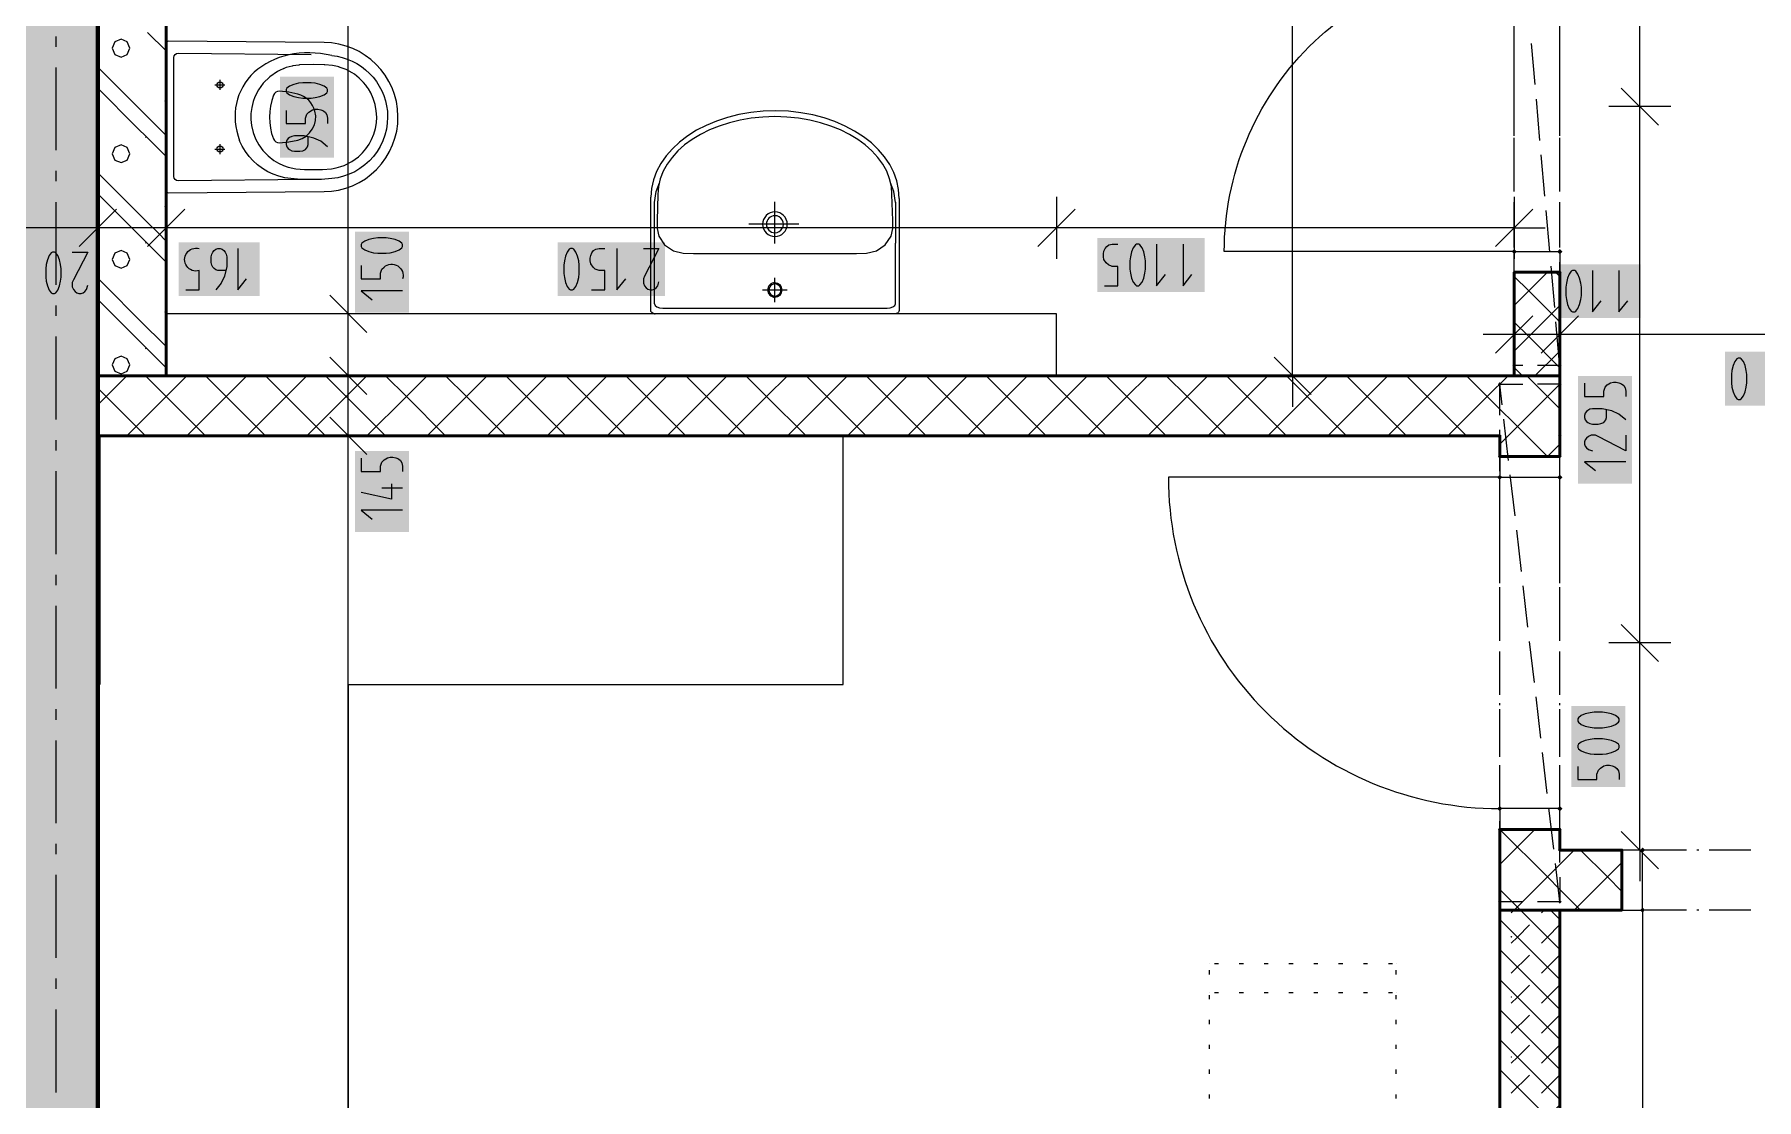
# Model space of a CAD drawing. Header units: millimetres. Extents: x 0 to 594, y 0 to 420.
# Drawn here: x 350.32 to 392.94, y 176.43 to 202.79 of the extents above; entities that cross this region are included whole.
import ezdxf

# ---------------------------------------------------------------- set-up
doc = ezdxf.new("R2010")
doc.units = ezdxf.units.MM
doc.header["$LTSCALE"] = 8
for name, color, linetype in [('PDF_Dvere', 7, 'Continuous'), ('PDF_Instalacni prizdivka do 1m', 7, 'Continuous'), ('PDF_Instalacni prizdivky', 7, 'Continuous'), ('PDF_Koty delkove', 7, 'Continuous'), ('PDF_Kuchyne', 7, 'Continuous'), ('PDF_Nabytek', 7, 'Continuous'), ('PDF_Osy hlavni', 7, 'Continuous'), ('PDF_Preklady', 7, 'Continuous'), ('PDF_Pricky zdene', 7, 'Continuous'), ('PDF_Sanita', 7, 'Continuous'), ('PDF_Steny obvodove nosne', 7, 'Continuous')]:
    doc.layers.add(name, color=color, linetype=linetype)

msp = doc.modelspace()

# ---------------------------------------------------------------- linework, layer by layer
at = {"layer": 'PDF_Dvere', "lineweight": 25}
for points in [[(386.942, 197.415), (379.767, 197.415, -0.414214), (386.942, 204.59), (386.942, 203.973)], [(386.583, 191.263), (386.583, 191.829), (378.383, 191.829, 0.414214), (386.583, 183.629), (386.583, 184.344)], [(390.12, 181.118), (390.12, 172.918, 0.414214), (398.319, 181.118), (398.125, 181.118)]]:
    msp.add_lwpolyline(points, format="xyb", dxfattribs=at)
for points in [[(386.942, 202.384), (386.942, 203.409)], [(388.07, 202.384), (388.07, 203.409)], [(386.942, 202.076), (386.942, 202.128)], [(388.07, 202.076), (388.07, 202.128)], [(386.942, 200.795), (386.942, 201.82)], [(388.07, 200.795), (388.07, 201.82)], [(386.942, 200.488), (386.942, 200.539)], [(388.07, 200.488), (388.07, 200.539)], [(386.942, 199.206), (386.942, 200.231)], [(388.07, 199.206), (388.07, 200.231)], [(386.942, 198.899), (386.942, 198.95)], [(386.942, 197.618), (386.942, 198.643)], [(388.07, 198.899), (388.07, 198.95)], [(388.07, 197.618), (388.07, 198.643)], [(388.07, 191.263), (388.07, 191.829)], [(386.583, 190.955), (386.583, 191.006)], [(388.07, 190.955), (388.07, 191.006)], [(386.583, 189.674), (386.583, 190.699)], [(388.07, 189.674), (388.07, 190.699)], [(386.583, 189.366), (386.583, 189.418)], [(388.07, 189.366), (388.07, 189.418)], [(386.583, 188.085), (386.583, 189.11)], [(388.07, 188.085), (388.07, 189.11)], [(386.583, 187.778), (386.583, 187.829)], [(388.07, 187.778), (388.07, 187.829)], [(386.583, 186.497), (386.583, 187.522)], [(388.07, 186.497), (388.07, 187.522)], [(386.583, 186.189), (386.583, 186.24)], [(386.583, 184.908), (386.583, 185.933)], [(388.07, 186.189), (388.07, 186.24)], [(388.07, 184.908), (388.07, 185.933)], [(386.583, 184.6), (386.583, 184.652)], [(388.07, 184.6), (388.07, 184.652)], [(388.07, 183.629), (388.07, 184.344)], [(391.207, 182.604), (390.182, 182.604)], [(391.514, 182.604), (391.463, 182.604)], [(392.795, 182.604), (391.77, 182.604)], [(391.207, 181.118), (390.182, 181.118)], [(391.514, 181.118), (391.463, 181.118)], [(392.795, 181.118), (391.77, 181.118)]]:
    msp.add_lwpolyline(points, dxfattribs=at)
for points in [[(388.07, 197.415), (388.07, 196.903), (386.942, 196.903), (386.942, 197.415)], [(388.07, 191.829), (388.07, 192.341), (386.583, 192.341), (386.583, 191.829)], [(388.07, 183.116), (388.07, 183.629), (386.583, 183.629), (386.583, 183.116)], [(390.12, 182.604), (389.607, 182.604), (389.607, 181.118), (390.12, 181.118)]]:
    msp.add_lwpolyline(points, close=True, dxfattribs=at)
at = {"layer": 'PDF_Dvere', "lineweight": 25, "transparency": 33554559}
for points in [[(386.942, 197.351), (386.878, 197.415), (387.006, 197.415), (386.942, 197.479)], [(388.07, 197.351), (388.005, 197.415), (388.134, 197.415), (388.07, 197.479)], [(386.583, 191.765), (386.519, 191.829), (386.647, 191.829), (386.583, 191.893)], [(388.07, 191.765), (388.005, 191.829), (388.134, 191.829), (388.07, 191.893)], [(386.583, 183.565), (386.519, 183.629), (386.647, 183.629), (386.583, 183.693)], [(388.07, 183.565), (388.005, 183.629), (388.134, 183.629), (388.07, 183.693)], [(390.184, 182.604), (390.12, 182.54), (390.12, 182.668), (390.055, 182.604)], [(390.184, 181.118), (390.12, 181.054), (390.12, 181.182), (390.055, 181.118)]]:
    msp.add_solid(points, dxfattribs=at)
at = {"layer": 'PDF_Instalacni prizdivka do 1m', "lineweight": 25}
msp.add_lwpolyline([(353.579, 194.34), (375.616, 194.34), (375.616, 195.878), (353.579, 195.878)], close=True, dxfattribs=at)
at = {"layer": 'PDF_Instalacni prizdivky', "lineweight": 50}
msp.add_lwpolyline([(351.888, 205.615), (351.888, 194.34), (353.579, 194.34), (353.579, 205.615)], close=True, dxfattribs=at)
at = {"layer": 'PDF_Instalacni prizdivky', "lineweight": 9}
for points in [[(352.464, 202.67), (352.309, 202.606), (352.244, 202.45), (352.309, 202.295), (352.464, 202.231), (352.619, 202.295), (352.683, 202.45), (352.619, 202.606)], [(352.464, 200.056), (352.309, 199.992), (352.244, 199.837), (352.309, 199.681), (352.464, 199.617), (352.619, 199.681), (352.683, 199.837), (352.619, 199.992)], [(352.464, 197.442), (352.309, 197.378), (352.244, 197.223), (352.309, 197.068), (352.464, 197.003), (352.619, 197.068), (352.683, 197.223), (352.619, 197.378)], [(352.464, 194.829), (352.309, 194.764), (352.244, 194.609), (352.309, 194.454), (352.464, 194.39), (352.619, 194.454), (352.683, 194.609), (352.619, 194.764)]]:
    msp.add_lwpolyline(points, close=True, dxfattribs=at)
for points in [[(353.579, 202.381), (353.117, 202.842)], [(353.579, 200.29), (353.379, 200.49), (353.117, 200.751), (351.888, 201.981)], [(352.856, 200.49), (351.888, 201.459)], [(353.579, 201.21), (353.551, 201.143), (353.579, 201.077)], [(353.117, 200.229), (352.856, 200.49)], [(353.579, 199.767), (353.117, 200.229)], [(353.579, 197.676), (353.379, 197.876), (353.117, 198.138), (351.888, 199.368)], [(352.856, 197.876), (351.888, 198.845)], [(353.579, 198.596), (353.551, 198.53), (353.579, 198.463)], [(353.117, 197.615), (352.856, 197.876)], [(353.579, 197.154), (353.117, 197.615)], [(353.579, 195.063), (353.379, 195.263), (353.117, 195.524), (351.888, 196.754)], [(352.856, 195.263), (351.888, 196.231)], [(353.579, 195.982), (353.551, 195.916), (353.579, 195.85)], [(353.117, 195.001), (352.856, 195.263)], [(353.579, 194.54), (353.117, 195.001)]]:
    msp.add_lwpolyline(points, dxfattribs=at)
at = {"layer": 'PDF_Instalacni prizdivky', "lineweight": 9, "transparency": 33554559}
for points in [[(353.078, 200.224), (353.055, 200.247), (353.101, 200.247), (353.078, 200.27)], [(353.078, 197.61), (353.055, 197.633), (353.101, 197.633), (353.078, 197.656)], [(353.078, 194.996), (353.055, 195.02), (353.101, 195.02), (353.078, 195.043)]]:
    msp.add_solid(points, dxfattribs=at)
at = {"layer": 'PDF_Koty delkove', "lineweight": 18}
for points in [[(358.088, 144.14), (358.088, 147.014), (358.088, 192.854), (358.088, 194.34), (358.088, 195.878), (358.088, 205.615), (358.088, 207.204), (358.088, 215.711), (358.088, 218.325)], [(381.458, 194.34), (381.458, 204.978), (381.458, 214.532), (381.458, 215.557), (381.458, 218.325)], [(390.05, 182.604), (390.05, 187.729), (390.05, 201.003), (390.05, 212.995)], [(390.511, 200.541), (389.589, 201.464)], [(356.551, 200.911), (356.551, 200.583), (357.029, 200.583), (357.029, 200.72), (357.063, 200.815), (357.115, 200.87), (357.2, 200.924), (357.267, 200.938), (357.336, 200.938), (357.405, 200.924), (357.472, 200.897), (357.524, 200.856), (357.558, 200.802), (357.576, 200.72), (357.576, 200.583)], [(390.819, 201.003), (390.05, 201.003), (389.281, 201.003)], [(357.576, 200.008), (357.405, 200.145), (357.234, 200.227), (356.995, 200.281), (356.755, 200.281), (356.687, 200.267), (356.636, 200.24), (356.602, 200.213), (356.567, 200.172), (356.551, 200.117), (356.551, 200.063), (356.567, 200.008), (356.602, 199.967), (356.636, 199.939), (356.687, 199.912), (356.755, 199.898), (356.892, 199.898), (356.96, 199.912)], [(356.96, 199.912), (357.029, 199.939), (357.08, 200.008), (357.097, 200.063), (357.097, 200.254)], [(351.888, 198.773), (351.888, 198.004), (351.888, 197.235)], [(353.579, 198.773), (353.579, 198.004), (353.579, 197.235)], [(375.616, 198.773), (375.616, 198.004), (375.616, 197.235)], [(386.942, 198.773), (386.942, 198.004), (386.942, 197.235)], [(352.349, 198.465), (351.426, 197.543)], [(354.04, 198.465), (353.118, 197.543)], [(376.077, 198.465), (375.155, 197.543)], [(387.403, 198.465), (386.481, 197.543)], [(386.942, 198.004), (378.844, 198.004), (375.616, 198.004), (373.26, 198.004), (353.579, 198.004), (351.888, 198.004), (349.786, 198.004), (348.249, 198.004), (326.109, 198.004), (314.783, 198.004), (313.655, 198.004)], [(386.942, 198.004), (387.711, 198.004)], [(351.257, 197.402), (351.64, 197.402), (351.284, 196.718), (351.257, 196.65), (351.257, 196.547), (351.284, 196.48), (351.325, 196.428), (351.366, 196.393), (351.421, 196.377), (351.475, 196.377), (351.53, 196.393), (351.571, 196.428), (351.612, 196.48), (351.64, 196.581)], [(355.052, 196.944), (354.861, 196.944), (354.806, 196.961), (354.765, 196.995), (354.738, 197.03), (354.711, 197.08), (354.697, 197.149), (354.697, 197.285), (354.711, 197.354), (354.738, 197.405), (354.765, 197.439), (354.806, 197.474), (354.861, 197.491), (354.915, 197.491), (354.97, 197.474), (355.011, 197.439), (355.038, 197.405), (355.066, 197.354), (355.08, 197.285), (355.08, 197.047), (355.025, 196.808), (354.943, 196.637), (354.806, 196.466)], [(355.354, 197.491), (355.354, 196.466), (355.572, 196.739)], [(364.104, 196.466), (364.433, 196.466), (364.433, 196.944), (364.295, 196.944), (364.2, 196.979), (364.145, 197.03), (364.091, 197.115), (364.077, 197.183), (364.077, 197.252), (364.091, 197.32), (364.118, 197.388), (364.159, 197.439), (364.213, 197.474), (364.295, 197.491), (364.433, 197.491)], [(364.734, 197.491), (364.734, 196.466), (364.952, 196.739)], [(365.391, 197.491), (365.775, 197.491), (365.418, 196.808), (365.391, 196.739), (365.391, 196.637), (365.418, 196.569), (365.459, 196.518), (365.5, 196.483), (365.555, 196.466), (365.609, 196.466), (365.664, 196.483), (365.706, 196.518), (365.747, 196.569), (365.775, 196.67)], [(376.802, 196.572), (377.131, 196.572), (377.131, 197.05), (376.993, 197.05), (376.898, 197.085), (376.843, 197.136), (376.789, 197.221), (376.775, 197.289), (376.775, 197.358), (376.789, 197.426), (376.816, 197.494), (376.857, 197.545), (376.911, 197.58), (376.993, 197.597), (377.131, 197.597)], [(377.678, 197.58), (377.651, 197.597), (377.596, 197.597), (377.568, 197.58), (377.514, 197.511), (377.473, 197.409), (377.446, 197.289), (377.432, 197.186)], [(377.432, 197.186), (377.432, 196.981), (377.446, 196.88), (377.473, 196.76), (377.514, 196.658), (377.568, 196.589), (377.596, 196.572), (377.651, 196.572), (377.678, 196.589), (377.733, 196.658), (377.774, 196.76), (377.802, 196.88), (377.816, 196.981), (377.816, 197.186), (377.802, 197.289), (377.774, 197.409), (377.733, 197.511), (377.678, 197.58)], [(378.089, 197.597), (378.089, 196.572), (378.308, 196.845)], [(378.746, 197.597), (378.746, 196.572), (378.965, 196.845)], [(388.876, 196.947), (388.876, 195.922), (389.095, 196.194)], [(389.533, 196.947), (389.533, 195.922), (389.752, 196.194)], [(358.55, 195.416), (357.627, 196.339)], [(359.433, 196.443), (358.408, 196.443), (358.68, 196.224)], [(386.942, 196.129), (386.942, 195.36), (386.942, 194.592)], [(388.07, 196.129), (388.07, 195.36), (388.07, 194.592)], [(358.857, 195.878), (358.088, 195.878), (357.32, 195.878)], [(387.403, 195.822), (386.481, 194.899)], [(388.531, 195.822), (387.608, 194.899)], [(386.942, 195.36), (386.173, 195.36)], [(414.361, 195.36), (409.809, 195.36), (405.53, 195.36), (403.957, 195.36), (402.829, 195.36), (388.07, 195.36), (386.942, 195.36)], [(358.55, 193.879), (357.627, 194.801)], [(381.92, 193.879), (380.997, 194.801)], [(392.452, 193.773), (392.48, 193.757), (392.534, 193.757), (392.562, 193.773), (392.616, 193.842), (392.657, 193.944), (392.685, 194.064), (392.699, 194.166), (392.699, 194.371), (392.685, 194.473), (392.657, 194.593), (392.616, 194.696), (392.562, 194.764), (392.534, 194.782), (392.48, 194.782), (392.452, 194.764), (392.398, 194.696), (392.357, 194.593), (392.33, 194.473), (392.316, 194.371)], [(392.316, 194.371), (392.316, 194.166), (392.33, 194.064), (392.357, 193.944), (392.398, 193.842), (392.452, 193.773)], [(358.857, 194.34), (358.088, 194.34), (357.32, 194.34)], [(382.227, 194.34), (381.458, 194.34), (380.69, 194.34)], [(381.458, 194.34), (381.458, 193.571)], [(388.678, 194.157), (388.678, 193.828), (389.156, 193.828), (389.156, 193.965), (389.191, 194.061), (389.242, 194.116), (389.327, 194.17), (389.395, 194.184), (389.463, 194.184), (389.532, 194.17), (389.6, 194.143), (389.651, 194.102), (389.686, 194.047), (389.703, 193.965), (389.703, 193.828)], [(389.703, 193.253), (389.532, 193.39), (389.361, 193.472), (389.122, 193.527), (388.882, 193.527), (388.814, 193.513), (388.763, 193.486), (388.729, 193.458), (388.694, 193.417), (388.678, 193.362)], [(388.678, 193.362), (388.678, 193.308), (388.694, 193.253), (388.729, 193.212), (388.763, 193.185), (388.814, 193.157), (388.882, 193.143), (389.019, 193.143), (389.087, 193.157), (389.156, 193.185), (389.207, 193.253), (389.224, 193.308), (389.224, 193.5)], [(358.55, 192.393), (357.627, 193.315)], [(358.857, 192.854), (358.088, 192.854), (357.32, 192.854)], [(389.703, 192.87), (389.703, 192.486), (389.019, 192.843), (388.951, 192.87), (388.848, 192.87), (388.781, 192.843), (388.729, 192.801), (388.694, 192.76), (388.678, 192.705), (388.678, 192.651), (388.694, 192.596), (388.729, 192.555), (388.781, 192.514), (388.882, 192.486)], [(358.408, 192.299), (358.408, 191.971), (358.885, 191.971), (358.885, 192.108), (358.92, 192.203), (358.972, 192.258), (359.057, 192.313), (359.124, 192.327), (359.193, 192.327), (359.262, 192.313), (359.329, 192.286), (359.381, 192.244), (359.415, 192.19), (359.433, 192.108), (359.433, 191.971)], [(389.703, 192.213), (388.678, 192.213), (388.951, 191.994)], [(359.159, 191.67), (359.159, 191.286), (358.408, 191.451)], [(359.433, 191.56), (358.92, 191.56)], [(359.433, 191.012), (358.408, 191.012), (358.68, 190.794)], [(390.511, 187.268), (389.589, 188.19)], [(390.819, 187.729), (390.05, 187.729), (389.281, 187.729)], [(389.126, 185.358), (388.921, 185.358), (388.82, 185.344), (388.7, 185.317), (388.597, 185.276), (388.529, 185.222), (388.512, 185.194), (388.512, 185.14), (388.529, 185.112), (388.597, 185.058), (388.7, 185.017), (388.82, 184.989), (388.921, 184.975), (389.126, 184.975), (389.229, 184.989), (389.349, 185.017), (389.451, 185.058), (389.52, 185.112), (389.537, 185.14), (389.537, 185.194), (389.52, 185.222), (389.451, 185.276), (389.349, 185.317)], [(389.349, 185.317), (389.229, 185.344), (389.126, 185.358)], [(388.512, 184.674), (388.512, 184.346), (388.99, 184.346), (388.99, 184.483), (389.025, 184.578), (389.076, 184.633), (389.161, 184.687), (389.229, 184.701), (389.297, 184.701), (389.366, 184.687), (389.434, 184.66), (389.485, 184.619), (389.52, 184.565), (389.537, 184.483), (389.537, 184.346)], [(390.511, 182.143), (389.589, 183.065)], [(390.819, 182.604), (390.05, 182.604), (389.281, 182.604)], [(390.05, 182.604), (390.05, 181.835)]]:
    msp.add_lwpolyline(points, dxfattribs=at)
for points in [[(357.165, 201.595), (356.96, 201.595), (356.858, 201.581), (356.738, 201.554), (356.636, 201.513), (356.567, 201.459), (356.551, 201.431), (356.551, 201.377), (356.567, 201.349), (356.636, 201.295), (356.738, 201.254), (356.858, 201.226), (356.96, 201.212), (357.165, 201.212), (357.267, 201.226), (357.387, 201.254), (357.49, 201.295), (357.558, 201.349), (357.576, 201.377), (357.576, 201.431), (357.558, 201.459), (357.49, 201.513), (357.387, 201.554), (357.267, 201.581)], [(359.022, 197.757), (358.817, 197.757), (358.715, 197.743), (358.595, 197.716), (358.493, 197.675), (358.424, 197.621), (358.408, 197.593), (358.408, 197.539), (358.424, 197.511), (358.493, 197.456), (358.595, 197.415), (358.715, 197.387), (358.817, 197.373), (359.022, 197.373), (359.124, 197.387), (359.244, 197.415), (359.347, 197.456), (359.415, 197.511), (359.433, 197.539), (359.433, 197.593), (359.415, 197.621), (359.347, 197.675), (359.244, 197.716), (359.124, 197.743)], [(350.6, 196.991), (350.6, 196.786), (350.614, 196.685), (350.641, 196.565), (350.682, 196.462), (350.736, 196.393), (350.764, 196.377), (350.818, 196.377), (350.846, 196.393), (350.9, 196.462), (350.941, 196.565), (350.969, 196.685), (350.983, 196.786), (350.983, 196.991), (350.969, 197.094), (350.941, 197.213), (350.9, 197.316), (350.846, 197.385), (350.818, 197.402), (350.764, 197.402), (350.736, 197.385), (350.682, 197.316), (350.641, 197.213), (350.614, 197.094)], [(363.42, 197.08), (363.42, 196.875), (363.434, 196.774), (363.461, 196.654), (363.502, 196.551), (363.556, 196.483), (363.584, 196.466), (363.638, 196.466), (363.666, 196.483), (363.72, 196.551), (363.762, 196.654), (363.789, 196.774), (363.803, 196.875), (363.803, 197.08), (363.789, 197.183), (363.762, 197.303), (363.72, 197.405), (363.666, 197.474), (363.638, 197.491), (363.584, 197.491), (363.556, 197.474), (363.502, 197.405), (363.461, 197.303), (363.434, 197.183)], [(388.219, 196.536), (388.219, 196.331), (388.233, 196.229), (388.26, 196.109), (388.301, 196.007), (388.355, 195.938), (388.383, 195.922), (388.438, 195.922), (388.466, 195.938), (388.52, 196.007), (388.561, 196.109), (388.589, 196.229), (388.603, 196.331), (388.603, 196.536), (388.589, 196.638), (388.561, 196.758), (388.52, 196.861), (388.466, 196.929), (388.438, 196.947), (388.383, 196.947), (388.355, 196.929), (388.301, 196.861), (388.26, 196.758), (388.233, 196.638)], [(389.126, 186.015), (388.921, 186.015), (388.82, 186.001), (388.7, 185.974), (388.597, 185.933), (388.529, 185.879), (388.512, 185.851), (388.512, 185.797), (388.529, 185.769), (388.597, 185.715), (388.7, 185.674), (388.82, 185.646), (388.921, 185.632), (389.126, 185.632), (389.229, 185.646), (389.349, 185.674), (389.451, 185.715), (389.52, 185.769), (389.537, 185.797), (389.537, 185.851), (389.52, 185.879), (389.451, 185.933), (389.349, 185.974), (389.229, 186.001)]]:
    msp.add_lwpolyline(points, close=True, dxfattribs=at)
for points in [[(354.067, 196.466), (354.395, 196.466), (354.395, 196.944, -1.306886), (354.395, 197.491)], [(358.408, 197.073), (358.408, 196.744), (358.885, 196.744), (358.885, 196.882), (358.92, 196.977), (358.972, 197.032, -0.753254), (359.433, 196.744)]]:
    msp.add_lwpolyline(points, format="xyb", dxfattribs=at)
at = {"layer": 'PDF_Koty delkove', "color": 7, "lineweight": 18, "true_color": 0xffffff, "transparency": 33554559}
for points in [[(357.73, 199.744), (357.73, 201.749), (356.397, 199.744), (356.397, 201.749)], [(359.587, 195.906), (359.587, 197.911), (358.254, 195.906), (358.254, 197.911)], [(379.283, 197.751), (376.622, 197.751), (379.283, 196.419), (376.622, 196.419)], [(351.794, 197.556), (349.789, 197.556), (351.794, 196.223), (349.789, 196.223)], [(355.891, 197.645), (353.886, 197.645), (355.891, 196.313), (353.886, 196.313)], [(365.928, 197.645), (363.266, 197.645), (365.928, 196.313), (363.266, 196.313)], [(390.071, 197.101), (388.066, 197.101), (390.071, 195.768), (388.066, 195.768)], [(394.824, 194.935), (392.162, 194.935), (394.824, 193.603), (392.162, 193.603)], [(389.857, 191.675), (389.857, 194.337), (388.524, 191.675), (388.524, 194.337)], [(359.587, 190.475), (359.587, 192.48), (358.254, 190.475), (358.254, 192.48)], [(389.691, 184.164), (389.691, 186.169), (388.359, 184.164), (388.359, 186.169)]]:
    msp.add_solid(points, dxfattribs=at)
at = {"layer": 'PDF_Kuchyne', "lineweight": 13}
msp.add_lwpolyline([(351.939, 168.254), (364.239, 168.254), (364.239, 174.404), (358.089, 174.404), (358.089, 186.704), (370.337, 186.704), (370.337, 192.854), (351.939, 192.854), (351.939, 186.704)], dxfattribs=at)
at = {"layer": 'PDF_Nabytek', "lineweight": 13}
for points in [[(379.404, 179.788), (379.404, 179.788)], [(379.404, 179.788), (379.404, 179.788)], [(379.404, 179.527), (379.404, 179.629)], [(379.624, 179.788), (379.522, 179.788)], [(380.239, 179.788), (380.137, 179.788)], [(380.854, 179.788), (380.752, 179.788)], [(381.469, 179.788), (381.367, 179.788)], [(382.084, 179.788), (381.982, 179.788)], [(382.699, 179.788), (382.597, 179.788)], [(383.314, 179.788), (383.212, 179.788)], [(383.929, 179.788), (383.827, 179.788)], [(384.016, 179.788), (384.016, 179.788)], [(384.016, 179.788), (384.016, 179.788)], [(384.016, 179.527), (384.016, 179.629)], [(379.404, 179.071), (379.404, 179.071)], [(379.404, 178.912), (379.404, 179.014)], [(379.624, 179.071), (379.522, 179.071)], [(380.239, 179.071), (380.137, 179.071)], [(380.854, 179.071), (380.752, 179.071)], [(381.469, 179.071), (381.367, 179.071)], [(382.084, 179.071), (381.982, 179.071)], [(382.699, 179.071), (382.597, 179.071)], [(383.314, 179.071), (383.212, 179.071)], [(383.929, 179.071), (383.827, 179.071)], [(384.016, 179.071), (384.016, 179.071)], [(384.016, 178.912), (384.016, 179.014)], [(379.404, 178.297), (379.404, 178.399)], [(384.016, 178.297), (384.016, 178.399)], [(379.404, 177.682), (379.404, 177.784)], [(384.016, 177.682), (384.016, 177.784)], [(379.404, 177.067), (379.404, 177.169)], [(384.016, 177.067), (384.016, 177.169)], [(379.404, 176.452), (379.404, 176.554)], [(384.016, 176.452), (384.016, 176.554)]]:
    msp.add_lwpolyline(points, dxfattribs=at)
at = {"layer": 'PDF_Osy hlavni', "lineweight": 18}
for points in [[(350.862, 202.486), (350.862, 202.743)], [(350.862, 199.924), (350.862, 201.974)], [(350.862, 199.155), (350.862, 199.411)], [(350.862, 196.593), (350.862, 198.643)], [(350.862, 195.824), (350.862, 196.08)], [(350.862, 193.261), (350.862, 195.311)], [(350.862, 192.493), (350.862, 192.749)], [(350.862, 189.93), (350.862, 191.98)], [(350.862, 189.161), (350.862, 189.418)], [(350.862, 186.599), (350.862, 188.649)], [(350.862, 185.83), (350.862, 186.087)], [(350.862, 183.268), (350.862, 185.318)], [(350.862, 182.499), (350.862, 182.755)], [(350.862, 179.937), (350.862, 181.987)], [(350.862, 179.168), (350.862, 179.424)], [(350.862, 176.605), (350.862, 178.655)]]:
    msp.add_lwpolyline(points, dxfattribs=at)
at = {"layer": 'PDF_Preklady', "lineweight": 18}
for points in [[(386.942, 201.666), (386.942, 202.691)], [(387.458, 201.548), (387.368, 202.569)], [(388.07, 201.666), (388.07, 202.691)], [(386.942, 200.283), (386.942, 201.308)], [(387.579, 200.169), (387.489, 201.19)], [(388.07, 200.283), (388.07, 201.308)], [(386.942, 198.899), (386.942, 199.924)], [(388.07, 198.899), (388.07, 199.924)], [(387.7, 198.791), (387.611, 199.812)], [(386.942, 197.515), (386.942, 198.54)], [(387.822, 197.413), (387.732, 198.434)], [(388.07, 197.515), (388.07, 198.54)], [(386.942, 196.903), (386.942, 197.156)], [(386.942, 196.131), (386.942, 196.903)], [(387.943, 196.034), (387.853, 197.055)], [(388.07, 196.903), (388.07, 197.156)], [(388.07, 196.131), (388.07, 196.903)], [(386.942, 194.748), (386.942, 195.773)], [(388.064, 194.656), (387.974, 195.677)], [(388.07, 194.748), (388.07, 195.773)], [(387.158, 194.596), (386.942, 194.596)], [(388.07, 194.596), (387.517, 194.596)], [(386.643, 193.623), (386.583, 194.135), (387.158, 194.135)], [(386.583, 193.364), (386.583, 194.135)], [(388.07, 194.135), (387.517, 194.135)], [(388.07, 193.364), (388.07, 194.135)], [(386.802, 192.248), (386.684, 193.266)], [(386.583, 192.854), (386.583, 193.005)], [(386.583, 191.98), (386.583, 192.341), (386.583, 192.854)], [(388.07, 192.854), (388.07, 193.005)], [(388.07, 191.98), (388.07, 192.341), (388.07, 192.854)], [(386.962, 190.874), (386.844, 191.892)], [(386.583, 190.596), (386.583, 191.621)], [(388.07, 190.596), (388.07, 191.621)], [(387.121, 189.499), (387.003, 190.517)], [(386.583, 189.213), (386.583, 190.238)], [(388.07, 189.213), (388.07, 190.238)], [(386.583, 187.829), (386.583, 188.854)], [(387.281, 188.124), (387.162, 189.143)], [(388.07, 187.829), (388.07, 188.854)], [(387.44, 186.75), (387.322, 187.768)], [(386.583, 186.445), (386.583, 187.47)], [(388.07, 186.445), (388.07, 187.47)], [(387.599, 185.375), (387.481, 186.394)], [(386.583, 185.062), (386.583, 186.087)], [(388.07, 185.062), (388.07, 186.087)], [(387.759, 184.001), (387.641, 185.019)], [(386.583, 183.678), (386.583, 184.703)], [(388.07, 183.678), (388.07, 184.703)], [(386.583, 183.116), (386.583, 183.319)], [(387.918, 182.626), (387.8, 183.645)], [(388.07, 183.116), (388.07, 183.319)], [(386.583, 182.294), (386.583, 183.116)], [(388.07, 182.294), (388.07, 182.604), (388.07, 183.116)], [(388.07, 181.935), (388.07, 181.323), (387.96, 182.27)], [(387.158, 181.323), (386.583, 181.323), (386.583, 181.935)], [(388.069, 181.323), (387.517, 181.323)]]:
    msp.add_lwpolyline(points, dxfattribs=at)
at = {"layer": 'PDF_Preklady', "lineweight": 18, "transparency": 33554559}
for points in [[(386.942, 196.856), (386.896, 196.903), (386.988, 196.903), (386.942, 196.949)], [(386.942, 196.856), (386.896, 196.903), (386.988, 196.903), (386.942, 196.949)], [(388.07, 196.856), (388.023, 196.903), (388.116, 196.903), (388.07, 196.949)], [(388.07, 196.856), (388.023, 196.903), (388.116, 196.903), (388.07, 196.949)], [(386.942, 194.55), (386.896, 194.596), (386.988, 194.596), (386.942, 194.642)], [(386.988, 194.596), (386.942, 194.55), (386.942, 194.642), (386.896, 194.596)], [(388.116, 194.596), (388.07, 194.55), (388.07, 194.642), (388.023, 194.596)], [(388.07, 194.55), (388.023, 194.596), (388.116, 194.596), (388.07, 194.642)], [(388.074, 194.55), (388.024, 194.592), (388.115, 194.6), (388.065, 194.642)], [(386.589, 194.089), (386.537, 194.13), (386.629, 194.14), (386.578, 194.181)], [(386.629, 194.135), (386.583, 194.089), (386.583, 194.181), (386.537, 194.135)], [(386.583, 194.089), (386.537, 194.135), (386.629, 194.135), (386.583, 194.181)], [(388.07, 194.089), (388.023, 194.135), (388.116, 194.135), (388.07, 194.181)], [(388.116, 194.135), (388.07, 194.089), (388.07, 194.181), (388.023, 194.135)], [(386.583, 192.808), (386.537, 192.854), (386.629, 192.854), (386.583, 192.9)], [(386.583, 192.808), (386.537, 192.854), (386.629, 192.854), (386.583, 192.9)], [(388.07, 192.808), (388.023, 192.854), (388.116, 192.854), (388.07, 192.9)], [(388.07, 192.808), (388.023, 192.854), (388.116, 192.854), (388.07, 192.9)], [(386.583, 192.295), (386.537, 192.341), (386.629, 192.341), (386.583, 192.387)], [(386.583, 192.295), (386.537, 192.341), (386.629, 192.341), (386.583, 192.387)], [(388.07, 192.295), (388.023, 192.341), (388.116, 192.341), (388.07, 192.387)], [(388.07, 192.295), (388.023, 192.341), (388.116, 192.341), (388.07, 192.387)], [(386.583, 183.07), (386.537, 183.116), (386.629, 183.116), (386.583, 183.163)], [(386.583, 183.07), (386.537, 183.116), (386.629, 183.116), (386.583, 183.163)], [(388.07, 183.07), (388.023, 183.116), (388.116, 183.116), (388.07, 183.163)], [(388.07, 183.07), (388.023, 183.116), (388.116, 183.116), (388.07, 183.163)], [(388.07, 182.558), (388.023, 182.604), (388.116, 182.604), (388.07, 182.65)], [(388.07, 182.558), (388.023, 182.604), (388.116, 182.604), (388.07, 182.65)], [(386.583, 181.277), (386.537, 181.323), (386.629, 181.323), (386.583, 181.369)], [(386.629, 181.323), (386.583, 181.277), (386.583, 181.369), (386.537, 181.323)], [(388.115, 181.323), (388.069, 181.277), (388.069, 181.369), (388.023, 181.323)], [(388.07, 181.277), (388.023, 181.323), (388.116, 181.323), (388.07, 181.369)], [(388.075, 181.277), (388.024, 181.317), (388.115, 181.328), (388.064, 181.369)]]:
    msp.add_solid(points, dxfattribs=at)
at = {"layer": 'PDF_Pricky zdene', "lineweight": 9}
for points in [[(387.762, 196.903), (387.301, 196.441), (386.942, 196.8)], [(388.07, 196.8), (387.967, 196.903)], [(387.301, 196.441), (386.942, 196.083)], [(388.07, 196.083), (387.97, 195.983), (387.301, 195.314), (386.942, 195.673)], [(388.07, 195.673), (387.984, 195.758), (387.301, 196.441)], [(387.301, 195.314), (386.942, 194.955)], [(388.07, 194.545), (388.056, 194.558), (387.301, 195.314)], [(388.07, 194.955), (388.034, 194.92), (387.455, 194.34)], [(387.147, 194.34), (386.942, 194.545)], [(352.605, 194.34), (352.092, 193.828), (351.888, 193.623)], [(353.066, 192.854), (352.092, 193.828), (351.888, 194.032)], [(354.091, 194.34), (353.579, 193.828), (352.605, 192.854)], [(354.552, 192.854), (353.579, 193.828), (353.066, 194.34)], [(355.577, 194.34), (355.065, 193.828), (354.091, 192.854)], [(356.039, 192.854), (355.065, 193.828), (354.552, 194.34)], [(357.064, 194.34), (356.551, 193.828), (355.577, 192.854)], [(357.525, 192.854), (356.551, 193.828), (356.039, 194.34)], [(358.55, 194.34), (358.037, 193.828), (357.064, 192.854)], [(359.011, 192.854), (358.037, 193.828), (357.525, 194.34)], [(360.036, 194.34), (359.524, 193.828), (358.55, 192.854)], [(360.497, 192.854), (359.524, 193.828), (359.011, 194.34)], [(361.522, 194.34), (361.01, 193.828), (360.036, 192.854)], [(361.984, 192.854), (361.01, 193.828), (360.497, 194.34)], [(363.009, 194.34), (362.496, 193.828), (361.522, 192.854)], [(363.47, 192.854), (362.496, 193.828), (361.984, 194.34)], [(364.495, 194.34), (363.982, 193.828), (363.009, 192.854)], [(364.956, 192.854), (363.982, 193.828), (363.47, 194.34)], [(365.981, 194.34), (365.468, 193.828), (364.495, 192.854)], [(366.442, 192.854), (365.468, 193.828), (364.956, 194.34)], [(367.467, 194.34), (366.955, 193.828), (365.981, 192.854)], [(367.928, 192.854), (366.955, 193.828), (366.442, 194.34)], [(368.953, 194.34), (368.441, 193.828), (367.467, 192.854)], [(369.415, 192.854), (368.441, 193.828), (367.928, 194.34)], [(370.44, 194.34), (369.927, 193.828), (368.953, 192.854)], [(370.901, 192.854), (369.927, 193.828), (369.415, 194.34)], [(371.926, 194.34), (371.413, 193.828), (370.44, 192.854)], [(372.387, 192.854), (371.413, 193.828), (370.901, 194.34)], [(373.412, 194.34), (372.9, 193.828), (371.926, 192.854)], [(373.873, 192.854), (372.9, 193.828), (372.387, 194.34)], [(374.898, 194.34), (374.386, 193.828), (373.412, 192.854)], [(375.36, 192.854), (374.386, 193.828), (373.873, 194.34)], [(376.385, 194.34), (375.872, 193.828), (374.898, 192.854)], [(376.846, 192.854), (375.872, 193.828), (375.36, 194.34)], [(377.871, 194.34), (377.358, 193.828), (376.385, 192.854)], [(378.332, 192.854), (377.358, 193.828), (376.846, 194.34)], [(379.357, 194.34), (378.845, 193.828), (377.871, 192.854)], [(379.818, 192.854), (378.845, 193.828), (378.332, 194.34)], [(380.843, 194.34), (380.331, 193.828), (379.357, 192.854)], [(381.305, 192.854), (380.331, 193.828), (379.818, 194.34)], [(382.33, 194.34), (381.817, 193.828), (380.843, 192.854)], [(382.791, 192.854), (381.817, 193.828), (381.305, 194.34)], [(383.816, 194.34), (383.303, 193.828), (382.33, 192.854)], [(384.277, 192.854), (383.303, 193.828), (382.791, 194.34)], [(385.302, 194.34), (384.79, 193.828), (383.816, 192.854)], [(385.763, 192.854), (384.79, 193.828), (384.277, 194.34)], [(386.788, 194.34), (386.276, 193.828), (385.763, 194.34)], [(388.07, 194.135), (387.762, 193.828), (386.788, 192.854)], [(388.07, 193.52), (387.762, 193.828), (387.25, 194.34)], [(388.07, 192.649), (387.762, 192.341), (387.25, 192.854), (386.276, 193.828), (385.302, 192.854)], [(386.788, 192.854), (386.609, 192.675), (386.583, 192.649)], [(388.069, 181.631), (387.762, 181.938), (386.583, 183.116)], [(387.455, 183.116), (386.583, 182.245)], [(388.07, 183.116), (388.07, 183.116)], [(388.428, 182.604), (388.069, 182.245)], [(389.607, 181.579), (389.248, 181.938), (388.582, 182.604)], [(388.069, 182.245), (387.762, 181.938), (386.942, 181.118)], [(389.607, 182.296), (389.248, 181.938), (388.428, 181.118)], [(387.096, 181.118), (386.583, 181.63)], [(388.582, 181.118), (388.069, 181.631)], [(387.019, 180.451), (386.583, 180.887)], [(386.87, 181.046), (386.942, 181.118)], [(388.07, 179.401), (387.762, 179.708), (387.019, 180.451), (387.316, 180.749)], [(388.059, 180.749), (387.762, 180.451), (387.096, 181.118)], [(387.613, 181.046), (387.685, 181.118)], [(388.07, 180.887), (387.839, 181.118)], [(386.87, 180.303), (387.019, 180.451)], [(387.613, 180.303), (387.762, 180.451)], [(388.07, 180.144), (387.762, 180.451)], [(388.059, 179.262), (387.762, 178.965), (386.583, 180.144)], [(386.87, 179.56), (387.316, 180.006)], [(387.613, 179.56), (387.762, 179.708), (388.059, 180.006)], [(387.019, 178.965), (386.583, 179.401)], [(388.07, 177.915), (387.762, 178.222), (387.019, 178.965), (387.316, 179.262)], [(388.059, 177.776), (387.762, 177.479), (386.583, 178.658)], [(386.87, 178.817), (387.019, 178.965)], [(387.613, 178.817), (387.762, 178.965)], [(388.07, 178.658), (387.762, 178.965)], [(386.87, 178.074), (387.316, 178.519)], [(387.613, 178.074), (387.762, 178.222), (388.059, 178.519)], [(387.019, 177.479), (386.583, 177.915)], [(388.07, 176.428), (387.762, 176.736), (387.019, 177.479), (387.316, 177.776)], [(386.87, 177.33), (387.019, 177.479)], [(387.613, 177.33), (387.762, 177.479)], [(388.07, 177.172), (387.762, 177.479)], [(388.059, 176.29), (387.762, 175.993), (386.583, 177.172)], [(386.87, 176.587), (387.316, 177.033)], [(387.613, 176.587), (387.762, 176.736), (388.059, 177.033)]]:
    msp.add_lwpolyline(points, dxfattribs=at)
at = {"layer": 'PDF_Pricky zdene', "lineweight": 50}
for points in [[(388.07, 196.903), (388.07, 194.596), (388.07, 194.34), (386.942, 194.34), (386.942, 194.596), (386.942, 196.903), (388.07, 196.903)], [(388.069, 181.118), (386.583, 181.118), (386.583, 181.323), (386.583, 183.116), (388.07, 183.116), (388.07, 182.604)], [(388.07, 182.604), (389.607, 182.604), (389.607, 181.118), (388.069, 181.118)], [(388.07, 131.969), (388.07, 181.118), (386.583, 181.118), (386.583, 131.969), (386.583, 131.816), (388.07, 131.816)]]:
    msp.add_lwpolyline(points, dxfattribs=at)
msp.add_lwpolyline([(351.888, 192.854), (351.888, 194.34), (353.579, 194.34), (386.942, 194.34), (388.07, 194.34), (388.07, 194.135), (388.07, 192.854), (388.07, 192.341), (386.583, 192.341), (386.583, 192.854), (351.939, 192.854)], close=True, dxfattribs=at)
at = {"layer": 'PDF_Pricky zdene', "lineweight": 9, "transparency": 33554559}
for points in [[(386.87, 180.431), (386.847, 180.454), (386.893, 180.454), (386.87, 180.478)], [(387.762, 180.428), (387.739, 180.451), (387.785, 180.451), (387.762, 180.475)], [(386.87, 178.945), (386.847, 178.968), (386.893, 178.968), (386.87, 178.991)], [(387.762, 178.942), (387.739, 178.965), (387.785, 178.965), (387.762, 178.988)], [(386.87, 177.459), (386.847, 177.482), (386.893, 177.482), (386.87, 177.505)], [(387.762, 177.456), (387.739, 177.479), (387.785, 177.479), (387.762, 177.502)]]:
    msp.add_solid(points, dxfattribs=at)
at = {"layer": 'PDF_Sanita', "lineweight": 25}
msp.add_lwpolyline([(357.489, 202.59), (353.631, 202.625), (353.631, 202.625), (353.594, 202.61), (353.579, 202.574), (353.578, 198.919), (353.578, 198.919), (353.593, 198.883), (353.63, 198.868), (357.488, 198.9), (357.669, 198.911), (357.848, 198.938), (358.023, 198.984), (358.192, 199.046), (358.355, 199.125), (358.51, 199.219), (358.654, 199.328), (358.788, 199.451), (358.909, 199.587), (359.016, 199.734), (359.108, 199.89), (359.184, 200.054), (359.243, 200.224), (359.285, 200.4), (359.31, 200.579), (359.317, 200.76, 0.409113)], format="xyb", close=True, dxfattribs=at)
for points in [[(357.171, 199.197), (353.876, 199.17), (353.837, 199.177), (353.803, 199.199), (353.781, 199.232), (353.773, 199.271), (353.773, 199.272), (353.774, 202.22), (353.774, 202.221), (353.782, 202.26), (353.805, 202.294), (353.838, 202.315), (353.877, 202.323), (357.172, 202.293)], [(357.678, 202.269), (357.808, 202.251), (357.936, 202.221), (358.062, 202.181), (358.183, 202.13), (358.3, 202.068), (358.411, 201.997), (358.515, 201.916), (358.613, 201.827), (358.702, 201.73), (358.783, 201.625), (358.854, 201.514), (358.915, 201.397), (358.966, 201.276), (359.006, 201.15), (359.036, 201.022), (359.054, 200.891), (359.061, 200.741), (359.053, 200.591), (359.031, 200.443), (358.994, 200.297), (358.943, 200.156), (358.878, 200.02), (358.801, 199.891), (358.711, 199.771), (358.609, 199.659), (358.498, 199.559), (358.377, 199.469), (358.248, 199.392), (358.112, 199.329), (357.971, 199.279), (357.825, 199.243), (357.678, 199.221), (357.423, 199.203), (357.17, 199.197), (356.917, 199.203), (356.663, 199.222), (356.516, 199.243), (356.37, 199.279), (356.229, 199.329), (356.093, 199.393), (355.964, 199.47), (355.844, 199.56), (355.732, 199.661), (355.631, 199.772), (355.541, 199.893), (355.463, 200.022), (355.399, 200.157)], [(358.558, 201.485), (358.519, 201.537), (358.467, 201.6), (358.358, 201.709), (358.237, 201.805), (358.187, 201.838), (358.031, 201.922), (357.865, 201.983), (357.859, 201.985), (357.697, 202.02), (357.507, 202.038), (357.507, 202.039), (357.488, 202.04), (357.221, 202.046), (356.878, 202.034), (356.867, 202.033), (356.715, 202.012), (356.702, 202.009), (356.549, 201.968), (356.403, 201.907), (356.338, 201.874), (356.148, 201.745)], [(354.911, 201.663), (354.911, 201.417)], [(356.148, 201.745), (355.984, 201.584), (355.866, 201.422), (355.774, 201.243), (355.732, 201.127), (355.697, 200.982), (355.678, 200.833), (355.676, 200.683), (355.692, 200.534), (355.731, 200.367), (355.792, 200.206), (355.874, 200.056), (355.975, 199.917), (356.102, 199.785), (356.246, 199.673), (356.246, 199.673), (356.36, 199.605), (356.48, 199.549), (356.598, 199.507), (356.793, 199.465), (357.002, 199.449), (357.002, 199.45), (357.232, 199.444), (357.445, 199.449), (357.674, 199.465), (357.79, 199.487), (357.904, 199.519), (357.904, 199.519), (357.985, 199.548), (357.985, 199.548), (358.171, 199.642), (358.341, 199.765), (358.438, 199.858), (358.525, 199.96), (358.601, 200.071), (358.665, 200.189), (358.719, 200.322), (358.759, 200.46), (358.782, 200.601), (358.79, 200.745), (358.781, 200.9), (358.753, 201.053), (358.707, 201.201), (358.644, 201.343), (358.644, 201.343), (358.587, 201.441), (358.566, 201.473), (358.558, 201.485)], [(356.502, 201.95), (356.48, 201.942)], [(353.579, 201.515), (353.579, 201.541)], [(354.788, 201.54), (355.034, 201.54)], [(356.143, 200.883), (356.136, 200.746), (356.143, 200.608), (356.161, 200.472), (356.191, 200.338), (356.234, 200.207), (356.258, 200.165), (356.293, 200.132), (356.338, 200.112), (356.386, 200.107), (356.613, 200.131), (356.838, 200.176), (356.837, 200.176), (356.945, 200.215), (357.044, 200.274), (357.129, 200.351), (357.197, 200.444), (357.247, 200.549), (357.274, 200.66), (357.28, 200.775), (357.263, 200.889), (357.238, 200.964), (357.204, 201.035), (357.161, 201.101), (357.109, 201.16), (357.049, 201.212), (356.983, 201.256), (356.912, 201.29), (356.837, 201.315), (356.838, 201.314), (356.614, 201.36), (356.386, 201.384), (356.338, 201.379), (356.294, 201.359), (356.258, 201.326), (356.234, 201.284)], [(356.234, 201.284), (356.192, 201.153), (356.161, 201.019), (356.143, 200.883)], [(353.578, 199.952), (353.578, 199.978)], [(354.788, 199.952), (355.034, 199.952)], [(354.911, 200.075), (354.911, 199.829)]]:
    msp.add_lwpolyline(points, dxfattribs=at)
at = {"layer": 'PDF_Sanita', "lineweight": 13}
for points in [[(365.666, 196.12), (365.666, 198.632), (365.707, 198.9), (365.786, 199.12)], [(371.626, 198.632), (371.585, 198.9), (371.506, 199.12)], [(365.749, 198.831), (365.728, 198.184), (365.731, 197.985), (365.771, 197.797), (365.915, 197.581), (366.133, 197.434), (366.376, 197.378), (366.63, 197.371), (370.662, 197.371), (370.916, 197.378), (371.159, 197.434), (371.377, 197.581), (371.521, 197.797), (371.561, 197.985), (371.565, 198.184), (371.543, 198.831)], [(368.646, 197.617), (368.646, 198.646)], [(371.629, 198.639), (371.626, 197.627)], [(369.238, 198.093), (368.003, 198.093)], [(371.626, 196.12), (371.626, 197.627)], [(368.646, 196.16), (368.646, 196.77)], [(368.951, 196.465), (368.341, 196.465)], [(365.871, 196.013), (371.421, 196.013)]]:
    msp.add_lwpolyline(points, dxfattribs=at)
for points in [[(365.665, 195.878, -0.414172), (365.571, 195.972), (365.571, 198.74, -0.003421), (365.571, 198.759)], [(371.721, 198.729), (371.721, 195.972, -0.414227), (371.63, 195.878), (371.627, 195.878), (371.607, 195.878), (365.685, 195.878), (365.665, 195.878), (365.662, 195.878), (365.665, 195.878), (365.685, 195.878)]]:
    msp.add_lwpolyline(points, format="xyb", dxfattribs=at)
for points in [[(368.646, 197.788, 0.999987), (368.646, 198.398, 0.414233), (368.341, 198.093, 0.414233)], [(368.646, 198.304, 0.999993), (368.646, 197.882, 1.000031)], [(368.646, 196.287, 0.999956), (368.646, 196.644, 0.414242), (368.467, 196.465, 0.414242)], [(368.646, 196.315, 1.000061), (368.646, 196.615, 1.000036)]]:
    msp.add_lwpolyline(points, format="xyb", close=True, dxfattribs=at)
at = {"layer": 'PDF_Sanita', "lineweight": 25}
for centre in [(354.911, 201.54), (354.911, 199.952)]:
    msp.add_circle(centre, 0.0769, dxfattribs=at)
msp.add_ellipse((357.467, 200.449), major_axis=(-2.051, 0.931), ratio=0.7995, start_param=4.963626, end_param=6.955236, dxfattribs=at)
at = {"layer": 'PDF_Sanita', "lineweight": 13}
for points in [[(368.668, 200.9), (366.969, 200.908), (365.583, 199.95), (365.571, 198.759)], [(368.645, 200.756), (367.046, 200.756), (365.749, 199.894), (365.749, 198.831)], [(371.543, 198.831), (371.543, 199.894), (370.245, 200.756), (368.645, 200.756)], [(371.721, 198.729), (371.733, 199.919), (370.366, 200.892), (368.668, 200.9)], [(368.646, 198.304), (368.646, 198.304), (368.646, 198.304), (368.646, 198.304)], [(368.646, 197.882), (368.646, 197.882), (368.646, 197.882), (368.646, 197.882)], [(365.666, 196.12), (365.666, 196.061), (365.758, 196.013), (365.871, 196.013)], [(371.421, 196.013), (371.534, 196.013), (371.626, 196.061), (371.626, 196.12)], [(365.665, 195.878), (365.665, 195.878), (365.665, 195.878), (365.665, 195.878)], [(371.721, 195.972), (371.721, 195.972), (371.721, 195.972), (371.721, 195.972)]]:
    msp.add_open_spline(points, degree=3, dxfattribs=at)
at = {"layer": 'PDF_Steny obvodove nosne', "lineweight": 70}
msp.add_lwpolyline([(351.887, 129.561), (351.887, 131.969), (351.887, 205.615), (351.887, 215.711), (351.887, 218.171), (349.837, 218.171), (349.837, 215.711), (349.837, 207.204), (349.837, 205.615), (349.837, 131.969), (349.837, 129.561)], close=True, dxfattribs=at)
at = {"layer": 'PDF_Steny obvodove nosne', "color": 9, "lineweight": 9, "true_color": 0xc0c0c0, "transparency": 33554559}
msp.add_solid([(351.887, 129.561), (351.887, 218.171), (349.837, 129.561), (349.837, 218.171)], dxfattribs=at)

doc.saveas('drawing.dxf')
